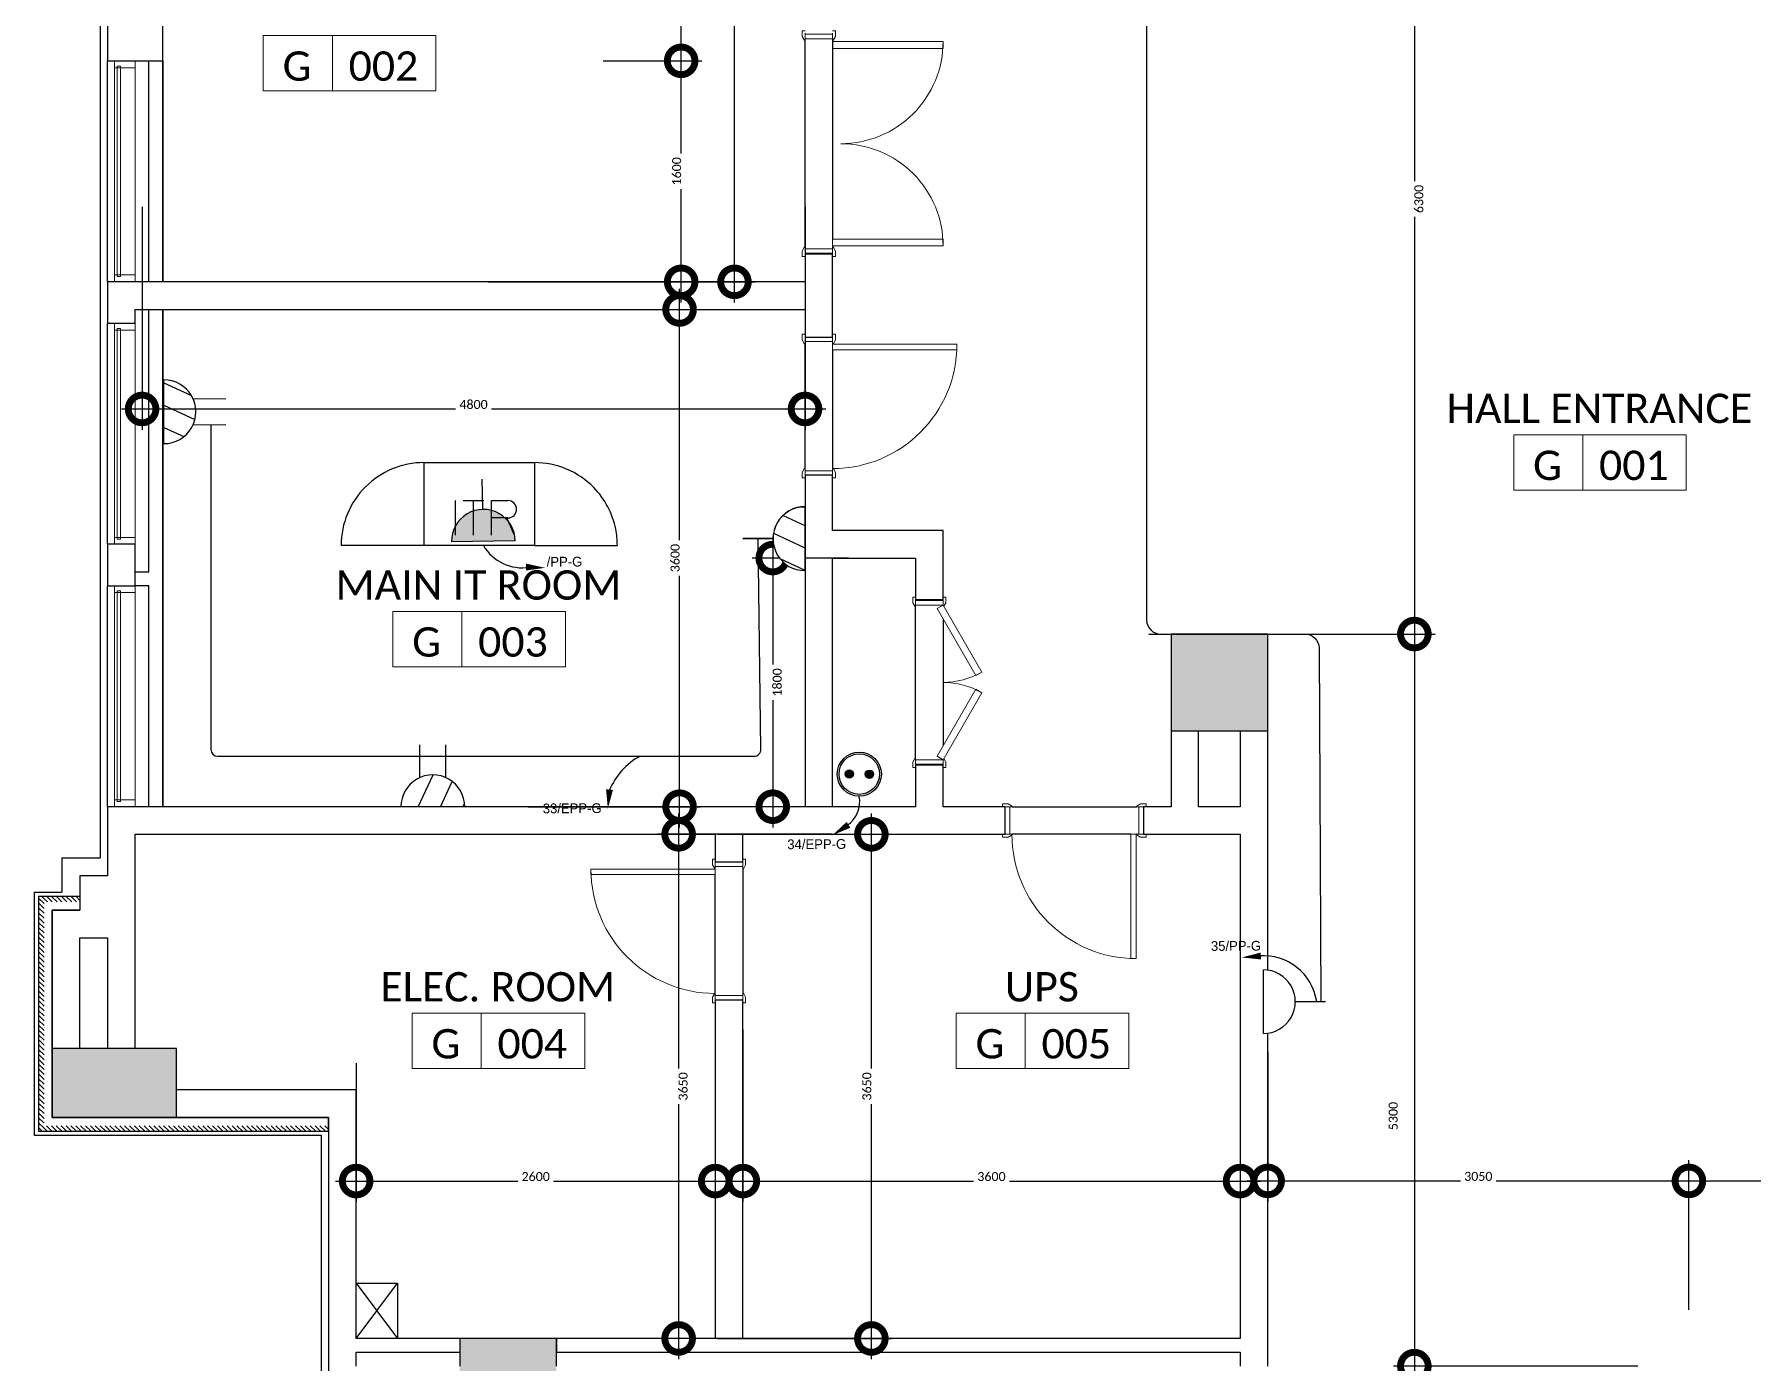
# Model space of a CAD drawing. Header units: metres. Extents: x 15.7 to 112.1, y 4.7 to 71.5.
# Drawn here: x 47.01 to 59.46, y 50.07 to 59.69 of the extents above; entities that cross this region are included whole.
import ezdxf

# ---------------------------------------------------------------- set-up
doc = ezdxf.new("R2010")
doc.units = ezdxf.units.M
doc.set_wipeout_variables(frame=1)
doc.linetypes.add('ECG_Line-Ptrn-Sold', pattern=[9144.001000000002, 9144.000000000002, -0.001])
doc.layers.get('0').update_dxf_attribs({"color": 3})
for name, color, linetype in [('00', 252, 'Continuous'), ('E-Lighting Fix', 4, 'Continuous'), ('E-SOCKET', 3, 'Continuous'), ('HVAC', 1, 'Continuous')]:
    doc.layers.add(name, color=color, linetype=linetype)
for name, color, linetype, lineweight in [('1204SDC-A0$0$G-TTLB-STXT', 3, 'Continuous', 5), ('A-DETL-GENF', 92, 'Continuous', 13), ('A-DIM', 7, 'Continuous', 5), ('A-DOOR', 5, 'Continuous', 5), ('A-ELEV', 1, 'ECG_Line-Ptrn-Sold', 9), ('A-TEXT', 7, 'ECG_Line-Ptrn-Sold', 13), ('A-WIN', 4, 'ECG_Line-Ptrn-Sold', 5), ('E-ELEC-EQPM', 71, 'Continuous', 25)]:
    doc.layers.add(name, color=color, linetype=linetype, lineweight=lineweight)
doc.styles.add('Calibri', font='calibri.ttf', dxfattribs={"height": 0.2126391096979332})
doc.dimstyles.new('ECG_Dimn-Detl-100', dxfattribs={"dimscale": 0.3048, "dimtxt": 0.25, "dimasz": 1.312335958005249, "dimexe": 0.4921259842519685, "dimexo": 0.0625, "dimgap": 0, "dimtad": 1, "dimdec": 0, "dimlfac": 1000, "dimzin": 0, "dimdsep": 46, "dimtxsty": 'Calibri', "dimblk1": 'DOTSMALL', "dimblk2": 'DOTSMALL', "dimsah": 1, "dimcen": 0.09, "dimdle": 0.4921259842519685, "dimazin": 0, "dimtfac": 1, "dimtdec": 4, "dimtix": 1, "dimtmove": 0, "dimatfit": 3, "dimfxl": 0.4921259842519685, "dimfxlon": 1, "dimtvp": 1, "dimtolj": 1, "dimtzin": 0, "dimarcsym": 2})
doc.dimstyles.new('ECG_Dimn-Detl-100_1', dxfattribs={"dimscale": 0.3048, "dimtxt": 0.25, "dimasz": 1.312335958005249, "dimexe": 0.4921259842519685, "dimexo": 0.0625, "dimgap": 0, "dimtad": 1, "dimdec": 0, "dimlfac": 1000, "dimzin": 0, "dimdsep": 46, "dimtxsty": 'Calibri', "dimblk1": 'DOTSMALL', "dimblk2": 'DOTSMALL', "dimsah": 1, "dimcen": 0.09, "dimdle": 0.4921259842519685, "dimazin": 0, "dimtfac": 1, "dimtdec": 4, "dimtix": 1, "dimtmove": 2, "dimatfit": 3, "dimfxl": 0.4921259842519685, "dimfxlon": 1, "dimtvp": 1, "dimtolj": 1, "dimtzin": 0, "dimarcsym": 2})
doc.dimstyles.new('ECG_Dimn-Detl-100_2', dxfattribs={"dimscale": 0.3048, "dimtxt": 0.25, "dimasz": 1.312335958005249, "dimexe": 0.4921259842519685, "dimexo": 0.0625, "dimgap": 0, "dimtad": 1, "dimdec": 0, "dimlfac": 1000, "dimzin": 0, "dimdsep": 46, "dimtxsty": 'Calibri', "dimblk1": 'DOTSMALL', "dimblk2": 'DOTSMALL', "dimsah": 1, "dimcen": 0.09, "dimdle": 0.4921259842519685, "dimazin": 0, "dimtfac": 1, "dimtdec": 4, "dimtix": 1, "dimtmove": 0, "dimatfit": 3, "dimfxl": 0.4921259842519685, "dimfxlon": 1, "dimtvp": 1, "dimtolj": 1, "dimtzin": 0, "dimarcsym": 2})
pattern_1 = [(135, (0, 0), (-0.01767766952966369, -0.01767766952966369), [])]

# ---------------------------------------------------------------- blocks, each defined once
blk = doc.blocks.new('ECG_ Door-Single Leaf-Steel - 1000x2200 mm-3097160-GROUND FLOOR PLAN')
at = {"layer": 'A-DOOR'}
for p, q in [((0.407999999999996, 1.000000000000968), (0.407999999999996, 0.1000000000009684)), ((0.447999999999996, 1.000000000000968), (0.407999999999996, 1.000000000000968)), ((0.4079999999999928, 0.1000000000009684), (0.4079999999999928, 1.000000000000968)), ((0.4079999999999928, 1.000000000000968), (0.4479999999999928, 1.000000000000968)), ((0.447999999999996, 0.1000000000009684), (0.447999999999996, 1.000000000000968)), ((0.4479999999999928, 1.000000000000968), (0.4479999999999928, 0.1000000000009684)), ((-0.4800000000000013, 0.1200000000009744), (-0.5200000000000015, 0.1200000000009712)), ((-0.5200000000000015, 0.1200000000009712), (-0.5200000000000017, 0.1000000000009747)), ((-0.5000000000000283, 0.1000000000009737), (-0.4500000000000015, 0.1000000000009713)), ((-0.4680000000003104, 0.1000000000009697), (-0.5000000000003211, 0.1000000000009697)), ((-0.4540000000000017, 0.1060000000009712), (-0.4800000000000013, 0.1200000000009744)), ((-0.4680000000003104, -0.1), (-0.4680000000003104, 0.1000000000009697)), ((0.407999999999996, 0.1000000000009684), (0.447999999999996, 0.1000000000009684)), ((0.4479999999999928, 0.1000000000009684), (0.4079999999999928, 0.1000000000009684)), ((0.4499999999999915, 0.1000000000009684), (0.5000000000000181, 0.1000000000009681)), ((0.4799999999999915, 0.1200000000009682), (0.4539999999999915, 0.1060000000009683)), ((0.4679999999996772, 0.1000000000009697), (0.4679999999996772, -0.1)), ((0.4999999999996882, 0.1000000000009697), (0.4679999999996772, 0.1000000000009697)), ((0.5199999999999916, 0.1200000000009679), (0.4799999999999915, 0.1200000000009682)), ((0.5199999999999915, 0.100000000000968), (0.5199999999999916, 0.1200000000009679)), ((-0.5200000000000016, -0.1000000000000001), (-0.5200000000000016, -0.12)), ((-0.5200000000000016, -0.12), (-0.4800000000000015, -0.12)), ((-0.4500000000000016, -0.1000000000000001), (-0.5000000000000282, -0.1000000000000001)), ((-0.5000000000003211, -0.1), (-0.4680000000003104, -0.1)), ((-0.4800000000000015, -0.12), (-0.4540000000000016, -0.106)), ((0.50000000000002, -0.1000000000000001), (0.449999999999991, -0.1000000000000001)), ((0.4539999999999911, -0.106), (0.4799999999999908, -0.12)), ((0.4679999999996772, -0.1), (0.4999999999996882, -0.1)), ((0.4799999999999908, -0.12), (0.5199999999999909, -0.12)), ((0.5199999999999909, -0.12), (0.5199999999999909, -0.1000000000000001))]:
    blk.add_line(p, q, dxfattribs=at)
for centre, radius, start, end in [((0.4479999999999913, 0.1000000000009637), 0.900000000000004, 89.99999999999991, 179.9999999999999), ((-0.4580000000000015, 0.09900000000097121), 0.008062257748298515, 7.125016348902509, 60.25511870305892), ((0.4579999999999915, 0.09900000000096827), 0.008062257748298577, 119.7448812969417, 172.8749836510968), ((-0.4580000000000015, -0.099), 0.008062257748298529, 299.7448812969415, 352.8749836510968), ((0.4579999999999909, -0.099), 0.008062257748298515, 187.1250163489021, 240.2551187030581)]:
    blk.add_arc(centre, radius, start, end, dxfattribs=at)
blk = doc.blocks.new('Rectangular Mullion - ECG-LEFT-END-MULION-DETAIL-2110308-GROUND FLOOR PLAN')
at = {"layer": 'A-ELEV'}
for p, q in [((72.84393060839778, 18.94732717903008), (72.84393060839778, 17.44732717922017)), ((72.94992945926505, 18.94732717903008), (72.97392945926504, 18.94732717903008)), ((72.94992945926505, 17.44732717922017), (72.94992945926505, 18.94732717903008)), ((72.97392945926504, 18.94732717903008), (72.97392945926504, 17.44732717922017)), ((72.99393060839778, 18.94732717903008), (72.99393060839778, 17.44732717922017)), ((72.97392945926504, 17.44732717922017), (72.94992945926505, 17.44732717922017))]:
    blk.add_line(p, q, dxfattribs=at)
blk = doc.blocks.new('Rectangular Mullion - ECG-RIGHT-END-MULION-DETAIL-2139619-GROUND FLOOR PLAN')
at = {"layer": 'A-WIN'}
for p, q in [((-0.05000000009503838, 0.01199999999999727), (-0.05000000009503838, 0.03200114913269954)), ((-0.05000000009503838, 0.03200114913269954), (0, 0.03200114913269954)), ((-0.03800000009504111, 0.01199999999999727), (-0.05000000009503838, 0.01199999999999727)), ((-0.03800000009504111, -0.01199999999999727), (-0.03800000009504111, 0.01199999999999727)), ((0, 0.03200114913269954), (0, -0.117998850867301)), ((-0.05000000009503838, -0.117998850867301), (-0.05000000009503838, -0.01199999999999727)), ((-0.05000000009503838, -0.01199999999999727), (-0.03800000009504111, -0.01199999999999727)), ((0, -0.117998850867301), (-0.05000000009503838, -0.117998850867301))]:
    blk.add_line(p, q, dxfattribs=at)
blk = doc.blocks.new('Rectangular Mullion - ECG-LEFT-END-MULION-DETAIL-2139623-GROUND FLOOR PLAN')
at = {"layer": 'A-WIN'}
for p, q in [((0, 0.03200114913269954), (-0.05000000009503838, 0.03200114913276884)), ((-0.05000000009503838, 0.03200114913276884), (-0.05000000009503838, 0.01199999999999727)), ((-0.05000000009503838, 0.01199999999999727), (-0.03800000009504111, 0.01199999999999727)), ((-0.03800000009504111, 0.01199999999999727), (-0.03800000009504111, -0.01199999999999727)), ((0, -0.1179988508672317), (0, 0.03200114913269954)), ((-0.05000000009503838, -0.01199999999999727), (-0.05000000009503838, -0.1179988508672317)), ((-0.03800000009504111, -0.01199999999999727), (-0.05000000009503838, -0.01199999999999727)), ((-0.05000000009503838, -0.1179988508672317), (0, -0.1179988508672317))]:
    blk.add_line(p, q, dxfattribs=at)
blk = doc.blocks.new('ECG_ Door-Single Leaf-Steel - 1000x2200 mm-3097159-GROUND FLOOR PLAN')
at = {"layer": 'A-DOOR'}
for p, q in [((-0.5200000000000016, 0.12), (-0.4800000000000015, 0.12)), ((-0.5200000000000016, 0.1000000000000001), (-0.5200000000000016, 0.12)), ((-0.4500000000000016, 0.1000000000000001), (-0.4999999999999943, 0.1000000000000001)), ((-0.5000000000003211, 0.1), (-0.4680000000003104, 0.1)), ((-0.4800000000000015, 0.12), (-0.4540000000000016, 0.106)), ((-0.4680000000003104, 0.1), (-0.4680000000003104, -0.1000000000009697)), ((0.4999999999999861, 0.1000000000000001), (0.449999999999991, 0.1000000000000001)), ((0.4539999999999911, 0.106), (0.4799999999999908, 0.12)), ((0.4679999999996772, 0.1), (0.4999999999996882, 0.1)), ((0.4679999999996772, -0.1000000000009697), (0.4679999999996772, 0.1)), ((0.4799999999999908, 0.12), (0.5199999999999909, 0.12)), ((0.5199999999999909, 0.12), (0.5199999999999909, 0.1000000000000001)), ((-0.5200000000000015, -0.1200000000009712), (-0.5200000000000017, -0.1000000000009747)), ((-0.4800000000000013, -0.1200000000009744), (-0.5200000000000015, -0.1200000000009712)), ((-0.4999999999999944, -0.1000000000009737), (-0.4500000000000015, -0.1000000000009713)), ((-0.4680000000003104, -0.1000000000009697), (-0.5000000000003211, -0.1000000000009697)), ((-0.4540000000000017, -0.1060000000009712), (-0.4800000000000013, -0.1200000000009744)), ((0.407999999999996, -0.1000000000009684), (0.447999999999996, -0.1000000000009684)), ((0.407999999999996, -1.000000000000968), (0.407999999999996, -0.1000000000009684)), ((0.4079999999999928, -0.1000000000009684), (0.4079999999999928, -1.000000000000968)), ((0.4479999999999928, -0.1000000000009684), (0.4079999999999928, -0.1000000000009684)), ((0.447999999999996, -0.1000000000009684), (0.447999999999996, -1.000000000000968)), ((0.4479999999999928, -1.000000000000968), (0.4479999999999928, -0.1000000000009684)), ((0.4499999999999915, -0.1000000000009684), (0.4999999999999866, -0.1000000000009681)), ((0.4799999999999915, -0.1200000000009682), (0.4539999999999915, -0.1060000000009683)), ((0.4999999999996882, -0.1000000000009697), (0.4679999999996772, -0.1000000000009697)), ((0.5199999999999916, -0.1200000000009679), (0.4799999999999915, -0.1200000000009682)), ((0.5199999999999915, -0.100000000000968), (0.5199999999999916, -0.1200000000009679)), ((0.447999999999996, -1.000000000000968), (0.407999999999996, -1.000000000000968)), ((0.4079999999999928, -1.000000000000968), (0.4479999999999928, -1.000000000000968))]:
    blk.add_line(p, q, dxfattribs=at)
for centre, radius, start, end in [((-0.4580000000000015, 0.099), 0.008062257748298529, 7.125016348902825, 60.25511870305812), ((0.4579999999999909, 0.099), 0.008062257748298515, 119.7448812969415, 172.8749836510976), ((-0.4580000000000015, -0.09900000000097121), 0.008062257748298515, 299.7448812969407, 352.8749836510972), ((0.4479999999999913, -0.1000000000009637), 0.9000000000000054, 180.0000000000001, 269.9999999999997), ((0.4579999999999915, -0.09900000000096827), 0.008062257748298577, 187.1250163489029, 240.2551187030579)]:
    blk.add_arc(centre, radius, start, end, dxfattribs=at)
blk = doc.blocks.new('ECG_Hollow Metal Doors and Frames_ External_Double Leaves - 1600x2200 mm-3162337-GROUND FLOOR PLAN')
at = {"layer": 'A-DOOR'}
for p, q in [((-0.739999999999836, 0.09999999999999758), (-0.739999999999836, 0.8999999999999976)), ((-0.739999999999836, 0.8999999999999976), (-0.689999999999836, 0.8999999999999976)), ((-0.689999999999836, 0.8999999999999976), (-0.689999999999836, 0.09999999999999758)), ((0.6900000000001428, 0.9000000000009685), (0.6900000000001428, 0.1000000000009684)), ((0.7400000000001429, 0.9000000000009685), (0.6900000000001428, 0.9000000000009685)), ((0.6900000000001396, 0.1000000000009684), (0.6900000000001396, 0.9000000000009685)), ((0.6900000000001396, 0.9000000000009685), (0.7400000000001395, 0.9000000000009685)), ((0.7400000000001429, 0.1000000000009684), (0.7400000000001429, 0.9000000000009685)), ((0.7400000000001395, 0.9000000000009685), (0.7400000000001395, 0.1000000000009684)), ((-0.7769999999998444, 0.1200000000009773), (-0.8169999999998443, 0.1200000000009722)), ((-0.8169999999998443, 0.1200000000009722), (-0.8169999999998442, 0.1000000000009776)), ((-0.800000000000029, 0.1000000000009763), (-0.7469999999998445, 0.1000000000009723)), ((-0.7600000000003275, 0.1000000000009698), (-0.7920000000003384, 0.1000000000009698)), ((-0.7920000000003384, 0.1000000000009698), (-0.7920000000003384, -0.1)), ((-0.7509999999998441, 0.1060000000009722), (-0.7769999999998444, 0.1200000000009773)), ((-0.7600000000003275, -0.1), (-0.7600000000003275, 0.1000000000009698)), ((-0.689999999999836, 0.09999999999999758), (-0.739999999999836, 0.09999999999999758)), ((0.6900000000001428, 0.1000000000009684), (0.7400000000001429, 0.1000000000009684)), ((0.7400000000001395, 0.1000000000009684), (0.6900000000001396, 0.1000000000009684)), ((0.747000000000151, 0.1000000000009675), (0.8000000000000224, 0.1000000000009672)), ((0.7770000000001512, 0.1200000000009672), (0.751000000000151, 0.1060000000009674)), ((0.7599999999997081, 0.1000000000009698), (0.7599999999997081, -0.1)), ((0.7919999999997189, 0.1000000000009698), (0.7599999999997081, 0.1000000000009698)), ((0.817000000000151, 0.120000000000967), (0.7770000000001512, 0.1200000000009672)), ((0.7919999999997189, -0.1), (0.7919999999997189, 0.1000000000009698)), ((0.817000000000151, 0.1000000000009671), (0.817000000000151, 0.120000000000967)), ((-0.8169999999998446, -0.1000000000000001), (-0.8169999999998446, -0.12)), ((-0.8169999999998446, -0.12), (-0.7769999999998447, -0.12)), ((-0.7469999999998447, -0.1000000000000001), (-0.8000000000000295, -0.1000000000000001)), ((-0.7920000000003384, -0.1), (-0.7600000000003275, -0.1)), ((-0.7769999999998447, -0.12), (-0.7509999999998446, -0.106)), ((0.800000000000022, -0.1000000000000001), (0.7470000000001505, -0.1000000000000001)), ((0.7510000000001503, -0.106), (0.7770000000001506, -0.12)), ((0.7599999999997081, -0.1), (0.7919999999997189, -0.1)), ((0.7770000000001506, -0.12), (0.8170000000001505, -0.12)), ((0.8170000000001505, -0.12), (0.8170000000001506, -0.1000000000000001))]:
    blk.add_line(p, q, dxfattribs=at)
for centre, radius, start, end in [((-0.7399999999998372, 0.1600000000001715), 0.7399999999998268, 359.9999999999996, 90.00000000000007), ((0.7400000000001385, 0.1600000000008208), 0.7400000000001504, 89.99999999999993, 180.0000000000016), ((-0.7549999999998444, 0.09900000000097224), 0.008062257748298447, 7.1250163489025, 60.25511870305569), ((0.7550000000001509, 0.09900000000096734), 0.008062257748298501, 119.7448812969415, 172.8749836510968), ((-0.7549999999998446, -0.099), 0.008062257748298557, 299.7448812969419, 352.8749836510968), ((0.7550000000001506, -0.099), 0.008062257748298557, 187.125016348902, 240.2551187030557)]:
    blk.add_arc(centre, radius, start, end, dxfattribs=at)
blk = doc.blocks.new('ECG_Door_Double Leaves-Cabient - 39__1200x2000 _GCR_  mm-2513129-GROUND FLOOR PLAN')
at = {"layer": 'A-DOOR'}
for p, q in [((-0.6169999999998255, 0.12), (-0.5769999999998255, 0.12)), ((-0.6169999999998255, 0.1000000000000001), (-0.6169999999998255, 0.12)), ((-0.5469999999998255, 0.1000000000000001), (-0.6000000000000051, 0.1000000000000001)), ((-0.5920000000003285, 0.1), (-0.5600000000003176, 0.1)), ((-0.5920000000003285, -0.1000000000009698), (-0.5920000000003285, 0.1)), ((-0.5769999999998255, 0.12), (-0.5509999999998255, 0.106)), ((-0.5600000000003176, 0.1), (-0.5600000000003176, -0.1000000000009698)), ((0.5999999999999968, 0.1000000000000001), (0.5470000000001592, 0.1000000000000001)), ((0.5510000000001594, 0.106), (0.5770000000001592, 0.12)), ((0.5599999999996984, 0.1), (0.5919999999997092, 0.1)), ((0.5599999999996984, -0.1000000000009698), (0.5599999999996984, 0.1)), ((0.5770000000001592, 0.12), (0.6170000000001592, 0.12)), ((0.5919999999997092, 0.1), (0.5919999999997092, -0.1000000000009698)), ((0.6170000000001592, 0.12), (0.6170000000001593, 0.1000000000000001)), ((-0.6169999999998251, -0.1200000000009716), (-0.6169999999998249, -0.1000000000009757)), ((-0.5769999999998251, -0.1200000000009753), (-0.6169999999998251, -0.1200000000009716)), ((-0.6000000000000044, -0.1000000000009747), (-0.5600000000000093, -0.1000000000009724)), ((-0.5600000000003176, -0.1000000000009698), (-0.5920000000003285, -0.1000000000009698)), ((-0.5509999999998251, -0.1060000000009716), (-0.5769999999998251, -0.1200000000009753)), ((-0.5600000000000096, -0.1000000000000003), (-0.5350000000000098, -0.05669872981077827)), ((-0.5350000000000114, -0.05669872981077544), (-0.560000000000011, -0.09999999999999754)), ((-0.07502577388072229, -0.3799999999999979), (-0.5600000000000096, -0.1000000000000003)), ((-0.560000000000011, -0.09999999999999754), (-0.07502577388072398, -0.3799999999999952)), ((-0.5350000000000098, -0.05669872981077827), (-0.05002577388072257, -0.3366987298107759)), ((-0.05002577388072419, -0.336698729810773), (-0.5350000000000114, -0.05669872981077546)), ((0.05002577388071431, -0.3366987298107776), (0.5349999999999978, -0.05669872981077377)), ((0.5349999999999961, -0.05669872981077093), (0.05002577388071262, -0.3366987298107749)), ((0.5599999999999983, -0.0999999999999956), (0.07502577388071471, -0.3799999999999995)), ((0.07502577388071309, -0.3799999999999967), (0.5599999999999965, -0.09999999999999269)), ((0.5349999999999978, -0.05669872981077381), (0.5599999999999983, -0.0999999999999956)), ((0.5599999999999965, -0.09999999999999269), (0.5349999999999961, -0.05669872981077093)), ((0.5770000000001598, -0.1200000000009679), (0.5510000000001596, -0.106000000000968)), ((0.5599999999999966, -0.1000000000009681), (0.599999999999996, -0.1000000000009678)), ((0.5919999999997092, -0.1000000000009698), (0.5599999999996984, -0.1000000000009698)), ((0.6170000000001596, -0.1200000000009676), (0.5770000000001598, -0.1200000000009679)), ((0.6170000000001595, -0.1000000000009677), (0.6170000000001596, -0.1200000000009676)), ((-0.05002577388072255, -0.3366987298107759), (-0.07502577388072226, -0.3799999999999979)), ((-0.07502577388072398, -0.3799999999999952), (-0.05002577388072419, -0.336698729810773)), ((0.07502577388071471, -0.3799999999999995), (0.05002577388071431, -0.3366987298107776)), ((0.05002577388071269, -0.3366987298107748), (0.07502577388071309, -0.3799999999999967))]:
    blk.add_line(p, q, dxfattribs=at)
for centre, radius, start, end in [((-0.5549999999998254, 0.099), 0.008062257748298501, 7.12501634890286, 60.25511870305836), ((0.5550000000001591, 0.099), 0.008062257748298461, 119.7448812969417, 172.8749836510976), ((-0.5600000000000084, -0.09999999999999272), 0.5599999999999996, 329.9999999999999, 5.088887490341627e-14), ((0.5599999999999917, -0.0999999999999912), 0.5600000000000006, 180.0000000000001, 210.0000000000009)]:
    blk.add_arc(centre, radius, start, end, dxfattribs=at)
blk = doc.blocks.new('ECG_G-Tag-Room - ECG_G-Tag-Room-Engl-1568319-GROUND FLOOR PLAN')
at = {"layer": 'A-TEXT'}
for p, q in [((-0.006249999999999996, 0), (-0.006249999999999996, -0.004)), ((0.00625, 0), (-0.006249999999999996, 0)), ((-0.001249999999999994, -0.004), (-0.001249999999999987, 0)), ((0.00625, 0), (0.00625, -0.004)), ((0.006250000000000001, -0.004), (-0.006249999999999996, -0.004))]:
    blk.add_line(p, q, dxfattribs=at)
blk = doc.blocks.new('_DotSmall')
at = {"color": 0, "linetype": 'ByBlock', "const_width": 0.5}
blk.add_lwpolyline([(-0.0625, 0, 1), (0.0625, 0, 1)], format="xyb", close=True, dxfattribs=at)
blk = doc.blocks.new('SS')
at = {"color": 3}
blk.add_wipeout([(-0.2306978319220434, -0.0003616108363601045), (-0.22219485645043036, 0.06205695918177401), (-0.2021871698154923, 0.11109441380151347), (-0.16697543701742643, 0.15918801414910644), (-0.12594592715230613, 0.19328539481722717), (-0.06945470066824717, 0.21999469305186742), (-0.025000102676595366, 0.22933951966912614), (0.04985435290689984, 0.22524689545500454), (0.11234024185159361, 0.20149761903459884), (0.15515500864175855, 0.17072944593501171), (0.19494773768809584, 0.12335720484102608), (0.21750319180295258, 0.07690241850187629), (0.22931783062951966, 0.025198273180657704), (0.22931783062951008, -0.00036161083664865146)], dxfattribs=at)
at = {"layer": 'E-SOCKET', "color": 3}
for points in [[(-0.0003726482709680567, 0.2308167083197077), (-0.001501549218573928, 0.4485551619594617)], [(0.2306978319220434, -0.0003616108366486515), (-0.2306978319220434, -0.0003616108364212778)]]:
    blk.add_lwpolyline(points, dxfattribs=at)
blk.add_arc((0, 0), 0.2306981153280665, 359.91019092976, 180.0898090701878, dxfattribs=at)
blk = doc.blocks.new('EDS')
h = blk.add_hatch()
h.set_pattern_fill('ANSI31', color=3, scale=0.04613962306561367, angle=20)
h.set_pattern_definition([(65, (-0.001379717886266008, 0.0003616818501086527), (-0.1327680214690823, 0.06191074516912033), [])])
h.paths.add_polyline_path([(0.2293181140357774, 0.0003616818501086527, 1.001568693730501), (-0.2320775498083094, 0.0003616818503360264)])
at = {"layer": 'E-SOCKET', "color": 3}
for points in [[(-0.09513616698495753, 0.2108657295442526), (-0.09390195206424323, 0.4489167727959966)], [(0.09439087044302141, 0.2108657295442526), (0.09315665552230712, 0.4489167727959966)], [(0.2306978319220434, -1.13686837721616e-13), (-0.2306978319220434, 1.13686837721616e-13)]]:
    blk.add_lwpolyline(points, dxfattribs=at)
blk.add_arc((0, 0.0003616108365349646), 0.2306981153280665, 359.91019092976, 180.0898090701878, dxfattribs=at)
blk = doc.blocks.new('ESS')
at = {"color": 3}
blk.add_wipeout([(-0.2306978319220434, 1.7486012637846216e-13), (-0.22219485645043036, 0.06241857001830897), (-0.2021871698154923, 0.11145602463804843), (-0.16697543701742643, 0.1595496249856414), (-0.12594592715230613, 0.19364700565376214), (-0.06945470066824717, 0.22035630388840238), (-0.025000102676595366, 0.2297011305056611), (0.04985435290689984, 0.2256085062915395), (0.11234024185159361, 0.2018592298711338), (0.15515500864175855, 0.17109105677154668), (0.19494773768809584, 0.12371881567756104), (0.21750319180295258, 0.07726402933841126), (0.22931783062951966, 0.02555988401719267), (0.22931783062951008, -1.1368683772161603e-13)], dxfattribs=at)
h = blk.add_hatch()
h.set_pattern_fill('ANSI31', color=3, scale=0.04613962306561367, angle=20)
h.set_pattern_definition([(65, (0, -1.13686837721616e-13), (-0.1327680214690823, 0.06191074516912033), [])])
h.paths.add_polyline_path([(0.2306978319220434, -1.13686837721616e-13, 1.001568693730501), (-0.2306978319220434, 1.13686837721616e-13)])
at = {"layer": 'E-SOCKET', "color": 3}
for points in [[(-0.0003726482709680567, 0.2311783191562427), (-0.001501549218573928, 0.4489167727959966)], [(0.2306978319220434, -1.13686837721616e-13), (-0.2306978319220434, 1.13686837721616e-13)]]:
    blk.add_lwpolyline(points, dxfattribs=at)
blk.add_arc((0, 0.0003616108365349646), 0.2306981153280665, 359.91019092976, 180.0898090701878, dxfattribs=at)
blk = doc.blocks.new('EO')
at = {"layer": 'E-Lighting Fix', "lineweight": -3, "ltscale": 0.05, "transparency": 33554658}
h = blk.add_hatch(color=0, dxfattribs=at)
h.dxf.hatch_style = 1
edge = h.paths.add_edge_path()
edge.add_arc((-0.08117423268780044, 0.179930175292462), 0.03373832275297792, 0, 360)
h = blk.add_hatch(color=0, dxfattribs=at)
h.dxf.hatch_style = 1
edge = h.paths.add_edge_path()
edge.add_arc((0.08227097006439976, 0.1786969006098786), 0.03373832275297792, 0, 360)
at = {"layer": 'E-Lighting Fix', "color": 0}
for radius in [0.1795253833473242, 0.1650322210159018]:
    blk.add_circle((0, 0.1795253833473254), radius, dxfattribs=at)
at = {"layer": 'E-Lighting Fix', "color": 0, "lineweight": -3, "ltscale": 0.05}
for centre in [(-0.08117423268780044, 0.179930175292462), (0.08227097006439976, 0.1786969006098786)]:
    blk.add_circle(centre, 0.03373832275297792, dxfattribs=at)
blk = doc.blocks.new('A$Cd8d9f0fa')
at = {"layer": '1204SDC-A0$0$G-TTLB-STXT', "xscale": 0.889, "yscale": 0.889, "zscale": 0.889}
blk.add_blockref('EO', (-0.5418616758599057, -0.2557654836626071), dxfattribs=at)
blk = doc.blocks.new('ECG_DATA_RACK  42U _ 600X800 - with Two Door open - DATA RACK 600X800 42U-V161-GROUND FLOOR PLAN - LOW CURRENT  SYSTEMS')
at = {"layer": 'A-DETL-GENF', "color": 162, "lineweight": 25}
for p, q in [((-300.999999999991, 399.9999999999935), (-300.9999999999861, 999.9999999999934)), ((299.0000000000048, 399.9999999999916), (-300.999999999991, 399.9999999999935)), ((-300.9999999999935, -400.0000000000067), (-300.9999999999923, 399.9999999999935)), ((299.0000000000048, 399.9999999999916), (299.0000000000036, -400.0000000000086)), ((-225.9999999999911, 171.3775353336468), (24.00000000000239, 171.3775353336472)), ((-225.9999999999913, 41.37753533364728), (24.00000000000239, 41.37753533364765)), ((24.00000000000234, 115.8864027538649), (24.00000000000257, -34.11359724613515)), ((-225.9999999999915, -88.6224646663526), (24.00000000000199, -88.62246466635222)), ((-101.2151462994801, -207.8135145802944), (-101.2151462994803, -88.62246466635243)), ((24.00000000000204, -88.62246466635222), (24.00000000000222, -207.8135145802934)), ((-225.9999999999913, -255.1457004666914), (-101.2151462994801, -199.6379551999116)), ((-300.9999999999936, -400.0000000000067), (-300.9999999999926, -1000.00000000001)), ((299.0000000000036, -400.0000000000086), (-300.9999999999936, -400.0000000000067))]:
    blk.add_line(p, q, dxfattribs=at)
for centre, radius, start, end in [((-300.9999999999923, 399.9999999999935), 600.0000000000005, 359.9999999999991, 89.99999999999912), ((-38.60757314973899, -207.8135145802939), 62.60757314974104, 180.0000000000005, 4.579998741307465e-13), ((-300.9999999999923, -400.0000000000106), 599.9999999999994, 314.3158325959205, 6.297498269297763e-13), ((-300.9999999999923, -400.0000000000106), 599.9999999999993, 281.326528313245, 314.3158325959205), ((-300.9999999999923, -400.0000000000106), 599.9999999999999, 269.9999999999999, 281.326528313245)]:
    blk.add_arc(centre, radius, start, end, dxfattribs=at)
blk = doc.blocks.new('PS')
at = {"layer": 'E-SOCKET'}
h = blk.add_hatch(color=3, dxfattribs=at)
h.dxf.hatch_style = 1
h.paths.add_polyline_path([(0.2307832545247948, 0.03004067109247899, 1.001568693730501), (-0.2306124093192921, 0.03004067109270636)])
at = {"layer": 'E-SOCKET', "color": 3}
for points in [[(-0.0002872256682167063, 0.2612189902488353), (-0.001416126615822577, 0.4789574438885893)], [(0.2307832545247948, 0.03004067109247899), (-0.2306124093192921, 0.03004067109270636)]]:
    blk.add_lwpolyline(points, dxfattribs=at)
blk.add_arc((8.54226027513505e-05, 0.03040228192912764), 0.2306981153280665, 359.91019092976, 180.0898090701878, dxfattribs=at)

msp = doc.modelspace()

# ---------------------------------------------------------------- hatches: boundary and pattern name
h = msp.add_hatch()
h.set_pattern_fill('ANSI31', color=3)
h.set_pattern_definition([(45, (-2419.627251253119, 769.4516850647735), (-2.245064030267288, 2.245064030267288), [])])
h.paths.add_polyline_path([(50.26387834608619, 54.22104599480269), (50.22408561703975, 54.26841823589666), (50.1812708502494, 54.29918640899632), (50.11878496130481, 54.32293568541672), (50.04393050572122, 54.3270283096308), (49.99947590772996, 54.31768348301352), (49.94298468124549, 54.29097418477886), (49.90195517138051, 54.25687680411079), (49.86674343858255, 54.20878320376323), (49.84673575194762, 54.15974574914344), (49.83823277647576, 54.09732717912527), (50.29824843902776, 54.09732717912505), (50.29824843902776, 54.12288706314234), (50.286433800201, 54.17459120846354)])
edge = h.paths.add_edge_path()
edge.add_line((50.26387834608619, 54.22104599480269), (50.286433800201, 54.17459120846354))
edge.add_line((50.29824843902776, 54.09732717912505), (49.83823277647576, 54.09732717912527))
edge.add_line((49.94298468124549, 54.29097418477886), (49.99947590772996, 54.31768348301352))
at = {"layer": '00'}
for points in [[(55.94393060839788, 54.64732717912529), (55.94393060839788, 55.34732717912528), (55.2439306083979, 55.34732717912528), (55.2439306083979, 54.64732717912529), (55.74393060839792, 54.64732717912529)], [(47.14393060839785, 51.84732717912527), (48.04393060839787, 51.84732717912527), (48.04393060839787, 52.34732717912526), (47.14393060839785, 52.34732717912526), (47.14393060839785, 51.8714354220722)], [(50.79393060839783, 49.84732717912524), (50.79393060839783, 50.24732717912525), (50.09393060839778, 50.24732717912525), (50.09393060839778, 49.84732717912524), (50.63091354492874, 49.84732717912527)]]:
    msp.add_hatch(color=256, dxfattribs=at).paths.add_polyline_path(points, flags=0)
h = msp.add_hatch(dxfattribs=at)
h.set_pattern_fill('FP_2', color=256, style=0, pattern_type=2)
h.set_pattern_definition(pattern_1)
h.paths.add_polyline_path([(47.08393060839787, 51.74732717912526), (47.08393060839787, 53.44732717912529), (47.04393060839787, 53.44732717912529), (47.04393060839787, 51.74732717912529)], flags=0)
h = msp.add_hatch(dxfattribs=at)
h.set_pattern_fill('FP_2', color=256, style=0, pattern_type=2)
h.set_pattern_definition(pattern_1)
h.paths.add_polyline_path([(47.08393060839787, 53.40732717912527), (47.34393060839788, 53.4073271791253), (47.34393060839788, 53.44732717912529), (47.08393060839787, 53.44732717912529)], flags=0)
h = msp.add_hatch(dxfattribs=at)
h.set_pattern_fill('FP_2', color=256, style=0, pattern_type=2)
h.set_pattern_definition(pattern_1)
h.paths.add_polyline_path([(49.14393060839789, 51.74732717912526), (49.14393060839789, 51.78732717912531), (47.08393060839781, 51.78732717912528), (47.08393060839787, 51.74732717912526), (47.71687505899169, 51.74732717912529)], flags=0)

# ---------------------------------------------------------------- linework, layer by layer
msp.add_lwpolyline([(50.71255174879587, 55.82674675529962, 0, 0.05, 0), (50.57365150324716, 55.83217361109236, 0.05, 0.05, 0)], format="xyseb")
at = {"color": 1}
for points in [[(51.16616714039679, 54.08238960568345, 0, 0.05, 0), (51.17834317821232, 54.22086152731524, 0.05, 0.05, 0)], [(52.79199131874941, 53.89059677924813, 0, 0.05, 0), (52.90863985542431, 53.96620000582537, 0.05, 0.05, 0)]]:
    msp.add_lwpolyline(points, format="xyseb", dxfattribs=at)
at = {"elevation": 5.594000005722046}
msp.add_lwpolyline([(55.75616368497504, 53.00605641411897, 0, 0.05, 0), (55.89481585378091, 53.01597130507761, 0.05, 0.05, 0)], format="xyseb", dxfattribs=at)
at = {"color": 1}
for centre, radius, start, end in [((51.63708150404015, 54.0259392213393), 0.4970137935203496, 118.5975607742846, 157.437955505357), ((52.78309441753404, 54.13492805037482), 0.2075786054135409, 303.5561540671245, 10.77730045939083)]:
    msp.add_arc(centre, radius, start, end, dxfattribs=at)
at = {"layer": '00'}
for p, q in [((47.94393060839789, 59.49732717912519), (47.94393060839789, 61.54732717912521)), ((47.54393060839791, 59.99732717912521), (47.54393060839791, 59.49732717912519)), ((47.49393060839785, 53.72732717912521), (47.49393060839786, 59.9473271791252)), ((52.59393060839783, 58.15032717912511), (52.59393060839784, 59.6443271791251)), ((52.59393060839783, 58.15032717912511), (52.59393060839783, 59.64432717912511)), ((52.79393060839784, 59.6443271791251), (52.79393060839782, 58.20732717912512)), ((52.79393060839781, 59.6443271791251), (52.79393060839779, 58.20732717912512)), ((47.54393060839791, 59.49732717912519), (47.94393060839789, 59.49732717912519)), ((47.54393060839791, 57.89732717912512), (47.54393060839794, 59.4973271791252)), ((47.8439306083979, 57.89732717912518), (47.84393060839791, 59.49732717912521)), ((47.94393060839791, 59.49732717912521), (47.94393060839791, 57.89732717912518)), ((47.94393060839791, 57.89732717912518), (47.94393060839791, 59.49732717912521)), ((52.79393060839782, 58.15732717912512), (52.79393060839782, 58.1503271791251)), ((52.79393060839779, 58.15732717912512), (52.79393060839779, 58.1503271791251)), ((52.79393060839779, 58.09732717912527), (52.59393060839784, 58.09732717912527)), ((52.59393060839784, 58.09732717912527), (52.59393060839784, 57.89732717912514)), ((52.79393060839779, 57.49732717912509), (52.79393060839779, 58.09732717912527)), ((47.54393060839791, 57.89732717912514), (47.54393060839791, 57.59732717912514)), ((52.59393060839784, 57.89732717912518), (47.54393060839791, 57.89732717912514)), ((47.74393060839794, 57.59732717912514), (47.74393060839794, 57.69732717912519)), ((47.74393060839794, 57.69732717912519), (52.59393060839784, 57.69732717912519)), ((47.84393060839789, 55.79732717912526), (47.8439306083979, 57.69732717912519)), ((47.94393060839791, 57.69732717912519), (47.94393060839788, 54.0973271791252)), ((47.94393060839791, 54.0973271791252), (47.94393060839791, 57.69732717912519)), ((52.59393060839784, 57.69732717912519), (52.59393060839784, 57.49732717912509)), ((47.54393060839791, 57.59732717912514), (47.74393060839794, 57.59732717912514)), ((47.54393060839789, 55.99732717912517), (47.54393060839791, 57.59732717912512)), ((52.59393060839784, 57.49732717912509), (52.79393060839779, 57.49732717912509)), ((52.59393060839782, 56.54732717912508), (52.59393060839783, 57.44732717912507)), ((52.5939306083978, 56.54732717912508), (52.5939306083978, 57.44732717912508)), ((52.79393060839782, 57.44732717912507), (52.79393060839782, 57.44532717912508)), ((52.79393060839779, 57.44732717912508), (52.79393060839779, 57.44532717912508)), ((52.79393060839782, 57.40532717912508), (52.79393060839782, 56.54732717912508)), ((52.79393060839779, 57.40532717912508), (52.79393060839779, 56.54732717912508)), ((52.79393060839779, 56.49732717912508), (52.59393060839784, 56.49732717912508)), ((52.59393060839784, 56.49732717912508), (52.59393060839777, 54.09732717912514)), ((52.79393060839779, 56.09732717912513), (52.79393060839779, 56.49732717912508)), ((47.74393060839787, 55.99732717912516), (47.54393060839791, 55.99732717912516)), ((47.54393060839791, 55.99732717912516), (47.54393060839791, 55.69732717912512)), ((47.74393060839787, 55.69732717912512), (47.74393060839787, 55.99732717912516)), ((53.59393060839783, 56.09732717912513), (52.79393060839779, 56.09732717912513)), ((53.59393060839783, 55.59732717912511), (53.59393060839783, 56.09732717912513)), ((52.79393060839779, 54.09732717912514), (52.79393060839779, 55.89732717912514)), ((52.79393060839779, 55.89732717912514), (53.3939306083978, 55.89732717912514)), ((53.39393060839773, 55.89732717912511), (53.3939306083978, 55.59732717912511)), ((47.74393060839789, 55.79732717912526), (47.84393060839789, 55.79732717912526)), ((47.54393060839791, 55.69732717912512), (47.74393060839787, 55.69732717912512)), ((47.54393060839787, 54.09732717912517), (47.54393060839789, 55.69732717912512)), ((47.84393060839789, 55.69732717912526), (47.74393060839789, 55.69732717912526)), ((47.84393060839788, 54.0973271791252), (47.84393060839789, 55.69732717912526)), ((53.3939306083978, 55.59732717912511), (53.59393060839783, 55.59732717912511)), ((53.39393060839781, 54.45032717912528), (53.39393060839781, 55.54432717912527)), ((53.59393060839781, 55.45732717912509), (53.59393060839781, 54.53732717912511)), ((53.59393060839781, 55.45732717912511), (53.59393060839781, 54.53732717912509)), ((55.94393060839781, 55.3473271791252), (55.24393060839783, 55.3473271791252)), ((55.24393060839783, 55.3473271791252), (55.24393060839783, 54.64732717912522)), ((55.94393060839781, 54.64732717912522), (55.94393060839781, 55.3473271791252)), ((55.24393060839783, 54.64732717912522), (55.24393060839783, 54.0973271791251)), ((55.24393060839783, 54.64732717912522), (55.44393060839786, 54.64732717912526)), ((55.44393060839786, 54.0973271791251), (55.44393060839786, 54.64732717912522)), ((55.44393060839786, 54.64732717912526), (55.74393060839785, 54.64732717912522)), ((55.74393060839785, 54.64732717912522), (55.94393060839781, 54.64732717912522)), ((55.74393060839785, 54.64732717912522), (55.74393060839785, 54.0973271791251)), ((55.94393060839781, 50.04732717912515), (55.94393060839781, 54.64732717912522)), ((53.59393060839783, 54.39732717912511), (53.3939306083978, 54.39732717912511)), ((53.3939306083978, 54.39732717912511), (53.3939306083978, 54.09732717912514)), ((53.59393060839783, 54.09732717912514), (53.59393060839783, 54.39732717912511)), ((47.54393060839784, 54.09732717912517), (47.54393060839784, 53.59732717912522)), ((52.59393060839777, 54.09732717912514), (47.54393060839784, 54.09732717912517)), ((53.3939306083978, 54.09732717912517), (52.79393060839779, 54.09732717912517)), ((54.04393060839782, 54.09732717912514), (53.59393060839783, 54.09732717912517)), ((54.04393060839782, 53.89732717912515), (54.04393060839782, 54.09732717912514)), ((54.09393060839781, 54.09732717912514), (54.9939306083978, 54.09732717912513)), ((54.0939306083978, 54.09732717912513), (54.9939306083978, 54.09732717912512)), ((55.24393060839783, 54.09732717912514), (55.04393060839781, 54.09732717912514)), ((55.04393060839781, 54.09732717912514), (55.04393060839781, 53.89732717912515)), ((55.74393060839785, 54.0973271791251), (55.44393060839786, 54.0973271791251)), ((47.74393060839787, 52.34732717912519), (47.74393060839787, 53.89732717912522)), ((47.74393060839787, 53.89732717912522), (51.94393060839781, 53.89732717912515)), ((51.94393060839781, 53.89732717912515), (51.94393060839781, 53.69732717912505)), ((52.14393060839784, 53.69732717912505), (52.14393060839784, 53.89732717912515)), ((52.14393060839784, 53.89732717912515), (54.04393060839782, 53.89732717912515)), ((54.9519306083978, 53.89732717912513), (54.09393060839781, 53.89732717912514)), ((54.95193060839781, 53.89732717912516), (54.09393060839781, 53.89732717912516)), ((54.99393060839779, 53.89732717912513), (54.9919306083978, 53.89732717912513)), ((54.99393060839779, 53.89732717912516), (54.9919306083978, 53.89732717912516)), ((55.04393060839781, 53.89732717912515), (55.74393060839785, 53.89732717912511)), ((55.74393060839792, 53.89732717912515), (55.74393060839785, 50.24732717912514)), ((47.2139306083978, 53.72732717912521), (47.49393060839785, 53.72732717912521)), ((47.2139306083978, 53.72732717912521), (47.2139306083978, 53.47732717912521)), ((51.94393060839781, 53.69732717912505), (52.14393060839784, 53.69732717912505)), ((51.94393060839781, 53.64532717912505), (51.94393060839781, 53.64732717912505)), ((51.94393060839781, 53.64532717912505), (51.94393060839781, 53.64732717912505)), ((52.14393060839782, 53.64732717912505), (52.14393060839781, 52.74732717912506)), ((52.14393060839782, 53.64732717912505), (52.14393060839782, 52.74732717912506)), ((47.54393060839778, 53.59732717912522), (47.34393060839783, 53.59732717912522)), ((47.34393060839783, 53.59732717912522), (47.34393060839783, 53.3473271791252)), ((51.94393060839781, 52.74732717912506), (51.94393060839781, 53.60532717912505)), ((51.94393060839781, 52.74732717912506), (51.94393060839781, 53.60532717912505)), ((47.01393060839777, 51.71732717912521), (47.01393060839777, 53.47732717912521)), ((47.01393060839777, 53.47732717912521), (47.2139306083978, 53.47732717912521)), ((47.04393060839782, 53.44732717912522), (47.04393060839782, 51.74732717912522)), ((47.34393060839783, 53.44732717912522), (47.04393060839782, 53.44732717912522)), ((47.1439306083978, 53.3473271791252), (47.1439306083978, 52.34732717912519)), ((47.34393060839783, 53.3473271791252), (47.1439306083978, 53.3473271791252)), ((47.1439306083978, 51.84732717912524), (47.1439306083978, 53.3473271791252)), ((47.1439306083978, 53.3473271791252), (47.34393060839783, 53.3473271791252)), ((47.34393060839776, 52.34732717912519), (47.34393060839783, 53.14732717912521)), ((47.34393060839783, 53.14732717912521), (47.54393060839778, 53.14732717912521)), ((47.54393060839784, 53.14732717912521), (47.54393060839784, 52.34732717912519)), ((52.14393060839784, 52.69732717912508), (51.94393060839781, 52.69732717912508)), ((51.94393060839781, 52.69732717912508), (51.94393060839781, 50.24732717912514)), ((52.14393060839777, 50.24732717912514), (52.14393060839784, 52.69732717912508)), ((47.34393060839776, 52.34732717912519), (47.1439306083978, 52.34732717912519)), ((47.1439306083978, 52.34732717912519), (47.1439306083978, 51.8473271791252)), ((47.54393060839784, 52.34732717912519), (47.34393060839776, 52.34732717912519)), ((47.74393060839787, 52.34732717912519), (47.54393060839784, 52.34732717912519)), ((48.0439306083978, 52.34732717912519), (47.74393060839787, 52.34732717912519)), ((48.0439306083978, 52.04732717912519), (48.0439306083978, 52.34732717912519)), ((49.34393060839778, 52.04732717912519), (48.0439306083978, 52.04732717912519)), ((48.0439306083978, 51.8473271791252), (48.0439306083978, 52.04732717912519)), ((49.34393060839778, 50.24732717912514), (49.34393060839778, 52.04732717912519)), ((49.14393060839783, 51.8473271791252), (47.1439306083978, 51.84732717912524)), ((47.1439306083978, 51.8473271791252), (48.0439306083978, 51.8473271791252)), ((48.0439306083978, 51.8473271791252), (49.14393060839783, 51.8473271791252)), ((49.14393060839783, 51.84732717912517), (49.14393060839783, 49.8473271791252)), ((49.14393060839783, 51.74732717912519), (49.14393060839783, 51.8473271791252)), ((49.0939306083978, 51.7173271791252), (47.01393060839777, 51.71732717912521)), ((47.04393060839782, 51.74732717912522), (49.14393060839783, 51.74732717912519)), ((49.0939306083978, 42.54732717912514), (49.0939306083978, 51.7173271791252)), ((49.3439306083978, 50.64732717912516), (49.6439306083978, 50.64732717912516)), ((49.3439306083978, 50.24732717912516), (49.3439306083978, 50.64732717912516)), ((49.3439306083978, 50.24732717912516), (49.6439306083978, 50.64732717912516)), ((49.3439306083978, 50.64732717912516), (49.6439306083978, 50.24732717912516)), ((49.6439306083978, 50.64732717912516), (49.6439306083978, 50.24732717912516)), ((50.09393060839772, 50.24732717912514), (49.34393060839778, 50.24732717912514)), ((49.6439306083978, 50.24732717912516), (49.3439306083978, 50.24732717912516)), ((49.34393060839778, 50.04732717912519), (49.34393060839778, 50.14732717912513)), ((49.34393060839778, 50.14732717912513), (50.09393060839772, 50.14732717912513)), ((50.79393060839777, 50.24732717912518), (50.09393060839772, 50.24732717912518)), ((50.09393060839772, 50.24732717912518), (50.09393060839772, 50.14732717912513)), ((50.09393060839772, 50.14732717912513), (50.09393060839772, 50.04732717912515)), ((50.79393060839777, 50.04732717912515), (50.79393060839777, 50.24732717912518)), ((51.94393060839781, 50.24732717912518), (50.79393060839777, 50.24732717912514)), ((50.79393060839777, 50.24732717912514), (50.79393060839777, 50.14732717912513)), ((50.79393060839777, 50.14732717912513), (55.74393060839778, 50.14732717912513)), ((55.74393060839778, 50.24732717912514), (52.14393060839777, 50.24732717912514)), ((55.74393060839778, 50.14732717912513), (55.74393060839778, 50.04732717912515))]:
    msp.add_line(p, q, dxfattribs=at)

# ---------------------------------------------------------------- block references
at = {"color": 1, "rotation": 270}
msp.add_blockref('EDS', (47.9518865324716, 56.95664938851), dxfattribs=at)
at = {"color": 1}
msp.add_blockref('EDS', (49.8991990570706, 54.09696556828862), dxfattribs=at)
at = {"layer": '00', "xscale": 99.99999999999993, "yscale": 99.99999999999993, "zscale": 99.99999999999993}
for p in [(49.29651316509037, 59.68059813444429), (58.35010923729956, 56.78996277825442), (50.23413378641509, 55.51107610740627), (50.37413378641504, 52.6020605481228), (54.31338646665679, 52.6020605481228)]:
    msp.add_blockref('ECG_G-Tag-Room - ECG_G-Tag-Room-Engl-1568319-GROUND FLOOR PLAN', p, dxfattribs=at)
at = {"layer": '00'}
for name, p, rotation in [('ECG_Hollow Metal Doors and Frames_ External_Double Leaves - 1600x2200 mm-3162337-GROUND FLOOR PLAN', (52.69393060839784, 58.89732717912526), 269.9999999999996), ('Rectangular Mullion - ECG-LEFT-END-MULION-DETAIL-2139623-GROUND FLOOR PLAN', (47.62593175753059, 59.4973271791252), 90.00000000000037), ('Rectangular Mullion - ECG-LEFT-END-MULION-DETAIL-2110308-GROUND FLOOR PLAN', (120.5878612167955, 76.89465435825073), 180), ('Rectangular Mullion - ECG-LEFT-END-MULION-DETAIL-2139623-GROUND FLOOR PLAN', (47.62593175753062, 57.59732717912512), 90.00000000000037), ('Rectangular Mullion - ECG-LEFT-END-MULION-DETAIL-2110308-GROUND FLOOR PLAN', (120.5878612167956, 74.99465435825066), 180), ('ECG_ Door-Single Leaf-Steel - 1000x2200 mm-3097159-GROUND FLOOR PLAN', (52.69393060839783, 56.99732717912509), 89.99999999999962), ('Rectangular Mullion - ECG-LEFT-END-MULION-DETAIL-2139623-GROUND FLOOR PLAN', (47.62593175753062, 55.69732717912512), 90.00000000000037), ('Rectangular Mullion - ECG-LEFT-END-MULION-DETAIL-2110308-GROUND FLOOR PLAN', (120.5878612167956, 73.09465435825065), 180), ('ECG_Door_Double Leaves-Cabient - 39__1200x2000 _GCR_  mm-2513129-GROUND FLOOR PLAN', (53.49393060839781, 54.99732717912512), 90), ('ECG_ Door-Single Leaf-Steel - 1000x2200 mm-3097160-GROUND FLOOR PLAN', (52.04393060839782, 53.19732717912507), 89.99999999999962)]:
    msp.add_blockref(name, p, dxfattribs=dict(at, rotation=rotation))
at = {"layer": '00', "extrusion": (0, 0, -1), "rotation": 269.9999999999996}
for p in [(-47.62593175753059, 57.89732717912512), (-47.62593175753062, 55.99732717912517), (-47.62593175753062, 54.09732717912517)]:
    msp.add_blockref('Rectangular Mullion - ECG-RIGHT-END-MULION-DETAIL-2139619-GROUND FLOOR PLAN', p, dxfattribs=at)
at = {"layer": '00'}
msp.add_blockref('ECG_ Door-Single Leaf-Steel - 1000x2200 mm-3097159-GROUND FLOOR PLAN', (54.54393060839782, 53.99732717912513), dxfattribs=at)
at = {"layer": 'E-ELEC-EQPM', "color": 162, "xscale": 0.001, "yscale": 0.001, "zscale": 0.001, "rotation": 89.99999999979995}
msp.add_blockref('ECG_DATA_RACK  42U _ 600X800 - with Two Door open - DATA RACK 600X800 42U-V161-GROUND FLOOR PLAN - LOW CURRENT  SYSTEMS', (50.23500649395607, 56.28960425637639), dxfattribs=at)
at = {"layer": 'HVAC', "color": 1}
msp.add_blockref('A$Cd8d9f0fa', (53.52887330503681, 54.42950910077593), dxfattribs=at)

# ---------------------------------------------------------------- texts
for s, p in [('/PP-G', (50.72368963187356, 55.834943446711)), ('35/PP-G', (55.53309269738325, 53.05316202977377))]:
    msp.add_text(s, height=0.07078551772250737, rotation=0.3451172976396935).set_placement(p)
at = {"color": 1}
for s, p in [('33/EPP-G', (50.69537794542961, 54.04905896677272)), ('34/EPP-G', (52.46582998605957, 53.78957672473905))]:
    msp.add_text(s, height=0.07078551772250737, rotation=0.3451172976396935, dxfattribs=at).set_placement(p)
at = {"layer": '00', "char_height": 0.212639109697933, "attachment_point": 2, "line_spacing_factor": 1.156427148766662, "style": 'Calibri'}
for s, insert, width in [('\\fCalibri|b0|i0|c178|p34|;G', (48.91614664165845, 59.56568371277995), 0.2549999999999997), ('002', (49.54166514367714, 59.56568371277995), 0.6119999999999993), ('HALL ENTRANCE', (58.34526121588633, 57.08758809337021), 2.681999999999997), ('\\fCalibri|b0|i0|c178|p34|;G', (57.96974271386765, 56.67504835659008), 0.2549999999999997), ('001', (58.59526121588633, 56.67504835659008), 0.6119999999999993), ('MAIN IT ROOM', (50.22928576500185, 55.80870142252206), 2.516999999999997), ('\\fCalibri|b0|i0|c178|p34|;G', (49.85376726298317, 55.39616168574193), 0.2549999999999997), ('003', (50.47928576500185, 55.39616168574193), 0.6119999999999993), ('ELEC. ROOM', (50.36928576500181, 52.89968586323858), 2.060999999999998), ('UPS', (54.30853844524356, 52.89968586323858), 0.6509999999999992), ('\\fCalibri|b0|i0|c178|p34|;G', (49.99376726298313, 52.48714612645846), 0.2549999999999997), ('004', (50.61928576500181, 52.48714612645846), 0.6119999999999993), ('\\fCalibri|b0|i0|c178|p34|;G', (53.93301994322488, 52.48714612645846), 0.2549999999999997), ('005', (54.55853844524356, 52.48714612645846), 0.6119999999999993)]:
    msp.add_mtext(s, dxfattribs=dict(at, insert=insert, width=width))

# ---------------------------------------------------------------- dimensions: what is measured, and where the dimension line sits
at = {"layer": 'A-DIM'}
for base, p1, p2, location, override in [((52.08306400529641, 63.74732717912516), (51.93306400529638, 57.89732717912516), (51.93306400529642, 63.74732717912516), (51.93021708894901, 60.4757656739957), {"dimpost": '<>', "dimfxl": 5.850000000000001}), ((51.69709326797008, 61.34732717912522), (51.54709326797007, 59.49732717912519), (51.54709326797008, 61.34732717912522), (51.54424635162268, 60.41154251245307), {"dimpost": '<>', "dimfxl": 1.850000000000037}), ((57.00588450982045, 50.04732717912514), (56.8558845098205, 55.34732717912519), (57.15588450982045, 50.04732717912514), (56.85303759347324, 51.85781925195752), {"dimpost": '<>', "dimfxl": 5.30848377599485})]:
    msp.add_linear_dim(base=base, p1=p1, p2=p2, angle=89.99999999999991, location=location, text_rotation=89.99999999999991, dimstyle='ECG_Dimn-Detl-100_1', override=override, dxfattribs=at).render()
for base, p1, p2, dimstyle, override in [((57.0058845098205, 55.34732717912519), (57.15588450982055, 61.64732717912512), (56.8558845098205, 55.34732717912519), 'ECG_Dimn-Detl-100', {"dimpost": '<>', "dimfxl": 6.30713881248852}), ((51.69709326797007, 59.49732717912519), (51.54709326797005, 57.89732717912516), (51.54709326797007, 59.49732717912519), 'ECG_Dimn-Detl-100', {"dimpost": '<>', "dimfxl": 1.600000000000023}), ((51.68576220944379, 57.69732717912517), (51.53576220944378, 54.09732717912517), (51.53576220944379, 57.69732717912517), 'ECG_Dimn-Detl-100', {"dimpost": '<>', "dimfxl": 3.600000000000001}), ((52.36021151971538, 54.09732717912515), (52.51021151971539, 55.89732717912516), (52.51021151971538, 54.09732717912515), 'ECG_Dimn-Detl-100_2', {"dimpost": '<>', "dimfxl": 1.800000000000004}), ((51.67901055031739, 50.24732717912516), (51.82901055031739, 53.89732717912516), (51.82901055031738, 50.24732717912516), 'ECG_Dimn-Detl-100', {"dimpost": '<>', "dimfxl": 3.650000000000006}), ((53.07431812121668, 53.89732717912515), (52.92431812121665, 50.24732717912514), (52.92431812121669, 53.89732717912515), 'ECG_Dimn-Detl-100', {"dimpost": '<>', "dimfxl": 3.650000000000006})]:
    msp.add_linear_dim(base=base, p1=p1, p2=p2, angle=89.99999999999991, dimstyle=dimstyle, override=override, dxfattribs=at).render()
for base, p1, p2, override in [((52.59393060839782, 56.97692634366911), (47.79393060839936, 57.12692634366911), (52.59393060839782, 57.12692634366911), {"dimpost": '<>', "dimfxl": 4.799999999998462}), ((51.94393060839781, 51.38679980552009), (49.34393060839781, 52.5696582604475), (51.94393060839781, 51.53679980552009), {"dimpost": '<>', "dimfxl": 2.797641254327474}), ((55.7439306083978, 51.38679980552009), (52.14393060839781, 51.53679980552009), (55.7439306083978, 51.53679980552009), {"dimpost": '<>', "dimfxl": 3.599999999999987}), ((58.99393060839775, 51.38804133465998), (55.94393060839779, 51.53804133465998), (58.99393060839775, 51.23804133465998), {"dimpost": '<>', "dimfxl": 3.064718584144352}), ((61.59393060839935, 51.38804133465998), (58.99393060839775, 51.23804133465998), (61.59393060839935, 51.53804133465998), {"dimpost": '<>', "dimfxl": 2.617250465662069})]:
    msp.add_linear_dim(base=base, p1=p1, p2=p2, dimstyle='ECG_Dimn-Detl-100', override=override, dxfattribs=at).render()

# ---------------------------------------------------------------- next in the draw order: block references
at = {"color": 1}
for p, rotation in [((52.59356899756132, 56.04028224220435), 90), ((55.9130829342251, 52.68578254028021), 270)]:
    msp.add_blockref('SS', p, dxfattribs=dict(at, rotation=rotation))

# ---------------------------------------------------------------- next in the draw order: linework, layer by layer
at = {"color": 3}
msp.add_lwpolyline([(62.34057532723966, 59.26248102729037), (62.34057532723966, 61.32097114402914, 0.414034068065274), (62.24063661431469, 61.42097112524861), (55.06754830470697, 61.42536730208818), (55.06754830470697, 55.4473271791252, 0.414213562373095), (55.16754830470697, 55.3473271791252), (55.94393060839781, 55.3473271791252), (56.21573617244596, 55.3473271791252, -0.4126958367425297), (56.31573482843548, 55.24784563866057), (56.32901135940347, 52.68711493079736)], format="xyb", dxfattribs=at)
at = {"color": 1}
msp.add_lwpolyline([(48.29229568928423, 56.86293015734498), (48.29229568928423, 54.51231899891067, 0.414213562373095), (48.34229568928423, 54.46231899891067), (52.22483451080921, 54.46231899891067, 0.4182385681218043), (52.27482980310691, 54.51300510973795), (52.25388306242174, 56.03934514345958)], format="xyb", dxfattribs=at)
msp.add_arc((55.91277858058775, 52.62790666385017), 0.3904401256028325, 8.698954993871705, 94.51815878125085)

# ---------------------------------------------------------------- next in the draw order: block references
for name, p, rotation in [('PS', (50.26550988329417, 55.98860425637629), 0.8676133501908103), ('ESS', (52.5927721729466, 56.03743856995531), 90)]:
    msp.add_blockref(name, p, dxfattribs=dict(at, rotation=rotation))

# ---------------------------------------------------------------- next in the draw order: linework, layer by layer
msp.add_arc((50.54779766555836, 56.15445556220828), 0.3274034936611482, 210.4353272354377, 279.0891255379217)

doc.saveas('drawing.dxf')
